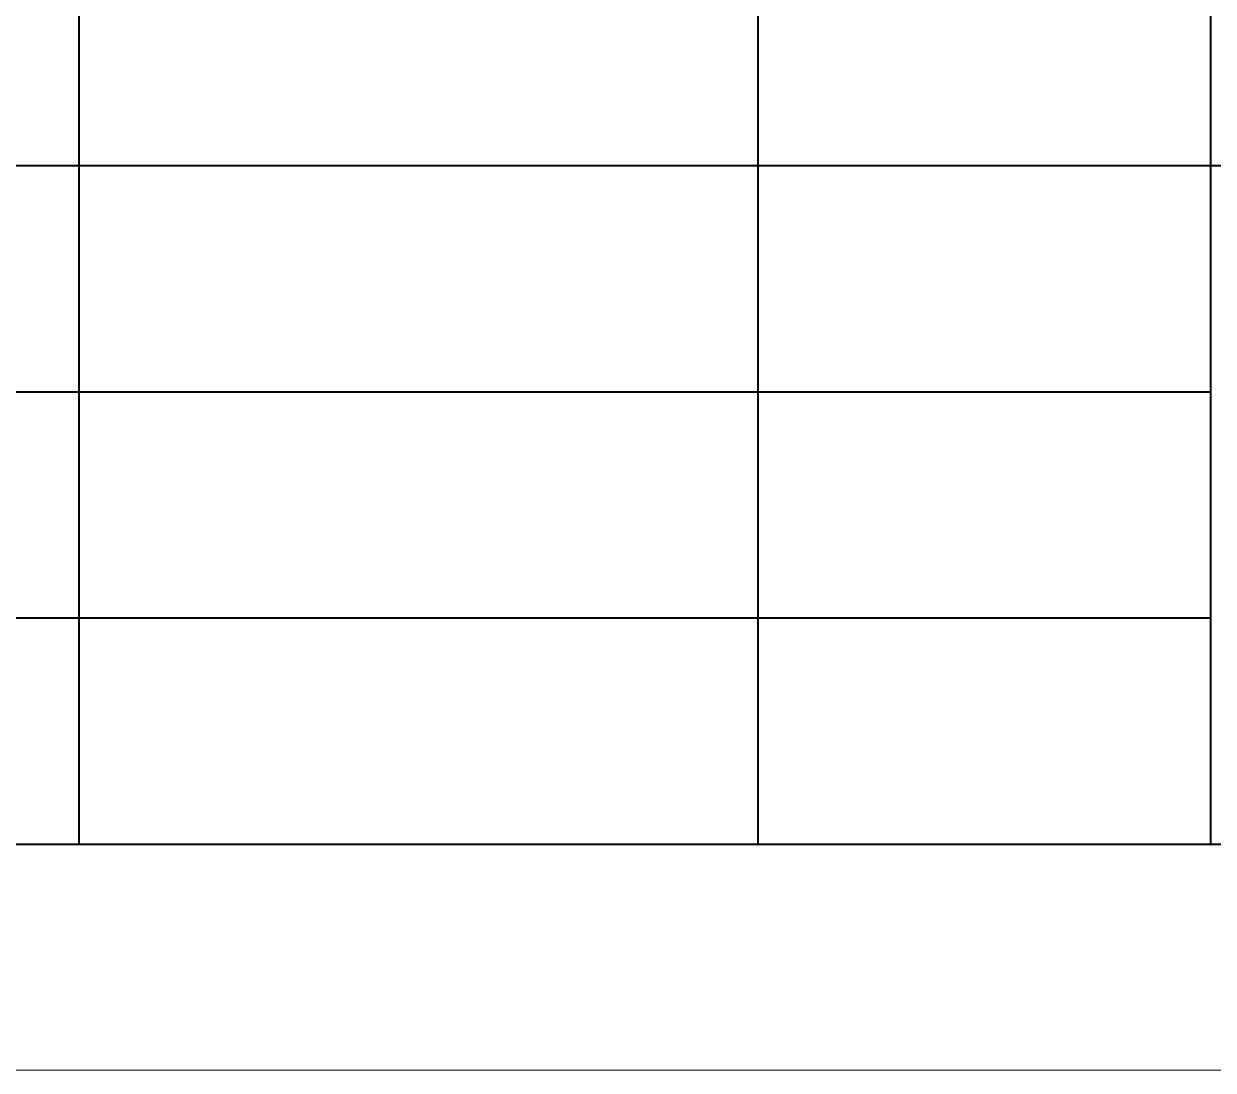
# Model space of a CAD drawing. Header units: millimetres. Extents: x 12064 to 35004, y -6103 to -2658.
# Drawn here: x 28130.69 to 28156.98, y -3132.24 to -3109.09 of the extents above; entities that cross this region are included whole.
import ezdxf

# ---------------------------------------------------------------- set-up
doc = ezdxf.new("R2010")
doc.units = ezdxf.units.MM
doc.layers.add('Layer_07', color=7, linetype='Continuous', lineweight=40)
doc.layers.add('Layer_11', color=6, linetype='Continuous', lineweight=15)

msp = doc.modelspace()

# ---------------------------------------------------------------- linework, layer by layer
at = {"layer": 'Layer_07', "linetype": 'Continuous'}
for p, q in [((28091.881, -3112.23), (28156.924, -3112.23)), ((28091.881, -3117.233), (28156.924, -3117.233)), ((28091.881, -3122.236), (28156.924, -3122.236)), ((27708.004, -3127.24), (28277.004, -3127.24))]:
    msp.add_line(p, q, dxfattribs=at)
for points in [[(28131.907, -3072.203), (28131.907, -3127.24)], [(28146.917, -3072.203), (28146.917, -3127.24)], [(28156.924, -3072.203), (28156.924, -3127.24)], [(28156.924, -3112.23), (28277.004, -3112.23)]]:
    msp.add_lwpolyline(points, dxfattribs=at)
at = {"layer": 'Layer_11', "ltscale": 0.5}
msp.add_line((27688.004, -3132.24), (28282.004, -3132.24), dxfattribs=at)

doc.saveas('drawing.dxf')
